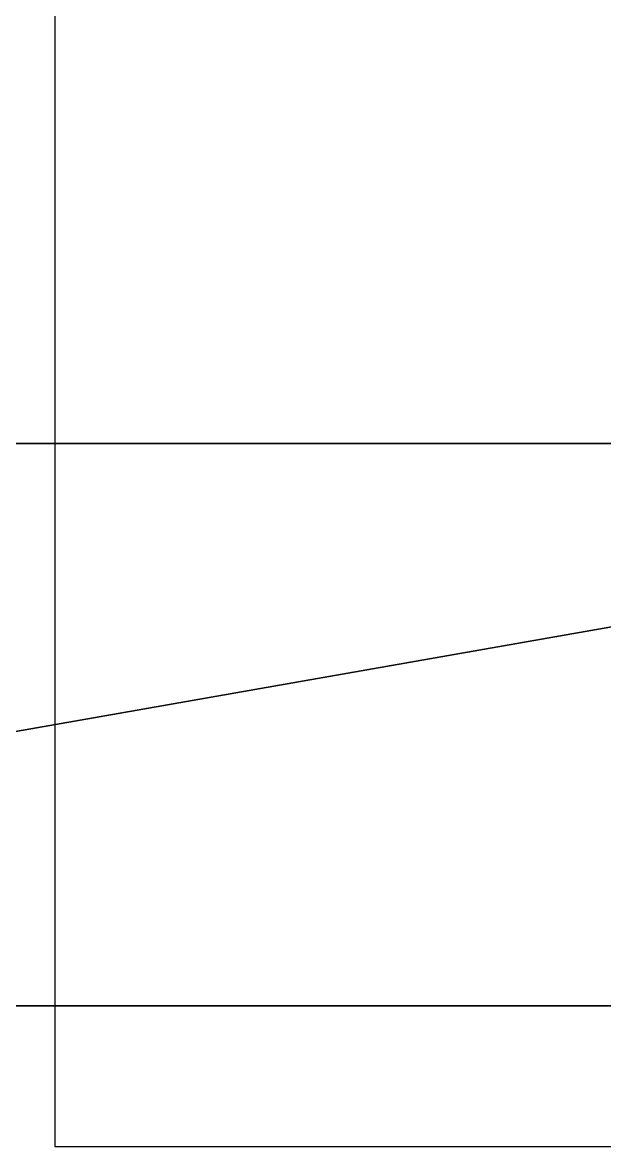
# Model space of a CAD drawing. Header units: metres. Extents: x -570 to 1280, y 0 to 800.
# Drawn here: x -11.6 to 195.7, y 0 to 400 of the extents above; entities that cross this region are included whole.
import ezdxf

# ---------------------------------------------------------------- set-up
doc = ezdxf.new("R2010")
doc.units = ezdxf.units.M

msp = doc.modelspace()

# ---------------------------------------------------------------- linework, layer by layer
for p, q in [((570.02, 250.01999, -692.8203), (-569.99, 250.01, -692.8203)), ((0.01, 50.01, -692.8203), (0.01, 250.01, -692.8203)), ((-569.99, 50.01, -692.8203), (570.01, 50.01, -692.8203))]:
    msp.add_line(p, q)
for points in [[(0, 0), (1280, 0), (0, 800), (0.0001, 800.0001, 0.0001)], [(1280, 0), (1280, 800), (0, 800), (0.0001, 800.0001, 0.0001)], [(-569.85, 50.15, -692.8203), (570.15, 50.15, -692.8203), (570.15, 250.15, -692.8203), (570.15015, 250.1501, -692.8202)], [(-569.85, 50.15, -692.8203), (570.15, 250.15, -692.8203), (-569.85, 250.15, -692.8203), (-569.84985, 250.1501, -692.8202)]]:
    msp.add_3dface(points)

doc.saveas('drawing.dxf')
